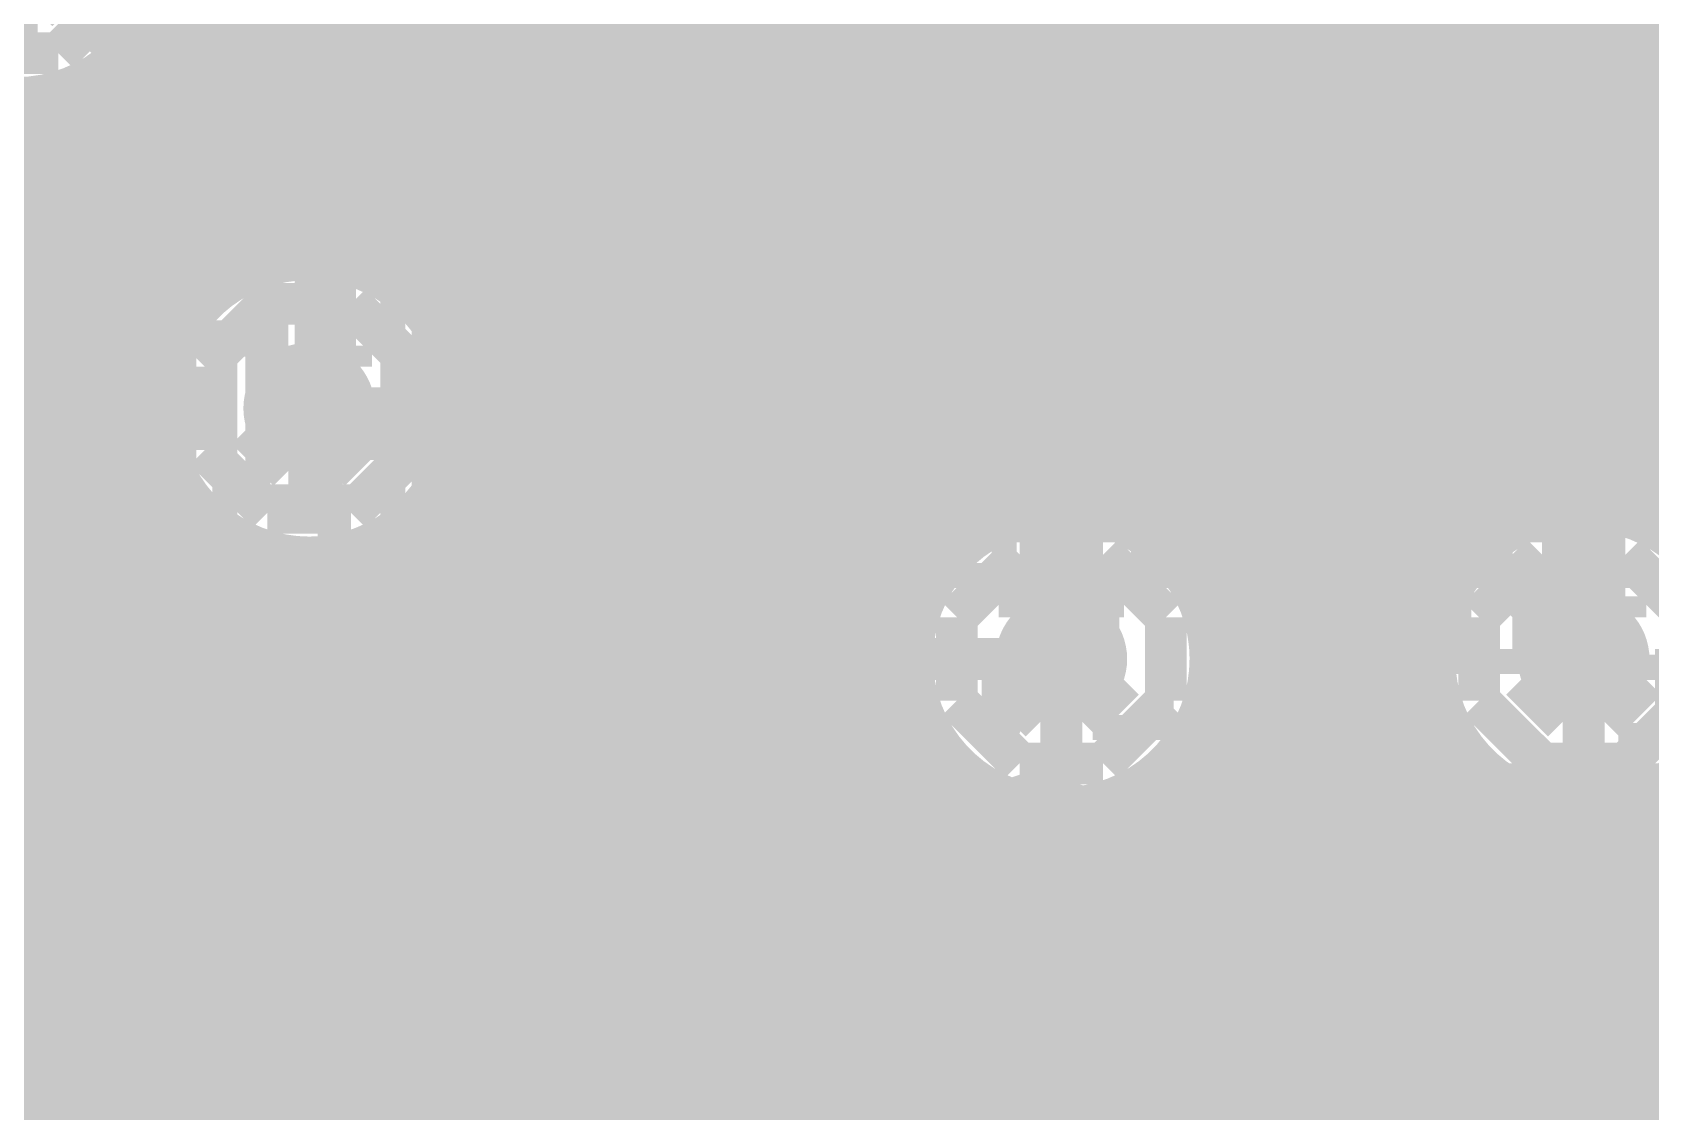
# Model space of a CAD drawing. Extents: x 980 to 1163, y 595 to 881.
# Drawn here: x 1112.37 to 1122.21, y 800.85 to 807.41 of the extents above; entities that cross this region are included whole.
import ezdxf

# ---------------------------------------------------------------- set-up
doc = ezdxf.new("R2010")
doc.units = 0
doc.header["$LTSCALE"] = 10
doc.header["$MEASUREMENT"] = 0
doc.layers.get('0').update_dxf_attribs({"linetype": 'CONTINUOUS'})
for name, color, linetype in [('22-304-2_BOT', 7, 'CONTINUOUS'), ('22-304-2_DRD', 7, 'CONTINUOUS'), ('22-304-2_DRL', 2, 'CONTINUOUS'), ('22-304-2_IN1', 4, 'CONTINUOUS'), ('22-304-2_IN2', 3, 'CONTINUOUS'), ('22-304-2_SMB', 5, 'CONTINUOUS'), ('22-304-2_SMT', 10, 'CONTINUOUS'), ('22-304-2_SPB', 14, 'CONTINUOUS'), ('22-304-2_SPT', 9, 'CONTINUOUS'), ('22-304-2_SSB', 12, 'CONTINUOUS'), ('22-304-2_SST', 11, 'CONTINUOUS'), ('22-304-2_TOP', 13, 'CONTINUOUS'), ('THRUHOLE_TAP', 7, 'CONTINUOUS')]:
    doc.layers.add(name, color=color, linetype=linetype)

# ---------------------------------------------------------------- blocks, each defined once
blk = doc.blocks.new('RECTANGLE_31')
blk.add_solid([(0.9017, 0.508), (0.9017, -0.508), (-0.9017, 0.508), (-0.9017, -0.508)])
blk = doc.blocks.new('ROUND_39')
at = {"const_width": 0.40005}
blk.add_lwpolyline([(-0.200024, 0, 1), (0.200024, 0, 1)], format="xyb", close=True, dxfattribs=at)
blk = doc.blocks.new('ROUND_87')
at = {"const_width": 0.10033}
blk.add_lwpolyline([(-0.050164, 0, 1), (0.050164, 0, 1)], format="xyb", close=True, dxfattribs=at)
blk = doc.blocks.new('ROUND_38')
at = {"const_width": 0.40005}
blk.add_lwpolyline([(-0.200024, 0, 1), (0.200024, 0, 1)], format="xyb", close=True, dxfattribs=at)
blk = doc.blocks.new('RECTANGLE_26')
blk.add_solid([(0.75946, 1.52527), (0.75946, -1.52527), (-0.75946, 1.52527), (-0.75946, -1.52527)])
blk = doc.blocks.new('ROUND_80')
at = {"const_width": 0.10033}
blk.add_lwpolyline([(-0.050164, 0, 1), (0.050164, 0, 1)], format="xyb", close=True, dxfattribs=at)

msp = doc.modelspace()

# ---------------------------------------------------------------- linework, layer by layer
at = {"layer": '22-304-2_BOT', "const_width": 0.254}
for points in [[(1120.2275, 812.6283), (1120.2275, 807.5382)], [(1120.4561, 812.6283), (1120.4561, 807.5382)], [(1125.1043, 808.4526), (1125.1043, 808.3002), (1123.7073, 806.9032), (1063.3823, 806.9032), (1060.3343, 809.9512), (1060.3343, 811.9832)], [(1120.164, 809.4686), (1120.164, 807.5382)], [(1120.5196, 809.4686), (1120.5196, 807.5382)], [(1128.2793, 808.4526), (1128.2793, 808.4272), (1126.2473, 806.3952), (1095.2593, 806.3952), (1094.8783, 806.0142)], [(1118.7543, 808.4526), (1118.7543, 808.0462), (1118.1193, 807.4112), (1112.7853, 807.4112), (1112.2773, 807.9192)], [(1120.5196, 807.5382), (1120.164, 807.5382)], [(1115.5793, 805.0998), (1115.4777, 804.9982), (1114.1823, 804.9982), (1114.0553, 805.1252)], [(1110.4993, 805.0998), (1110.7279, 804.8712), (1110.7279, 804.7696), (1111.8963, 803.6012), (1118.6273, 803.6012)], [(1118.7543, 805.0998), (1118.7543, 804.9982), (1120.9133, 802.8392), (1122.9453, 802.8392), (1123.7073, 803.6012)], [(1121.8023, 803.6012), (1121.8023, 804.9728), (1121.9293, 805.0998)], [(1126.2473, 803.6012), (1124.9773, 802.3312), (1107.9593, 802.3312)], [(1138.8203, 796.8702), (1138.8203, 800.0452), (1136.9153, 801.9502), (1130.8193, 801.9502), (1129.6763, 800.8072), (1103.7683, 800.8072), (1101.2283, 803.3472), (1085.9883, 803.3472)], [(1117.9796, 802.9662), (1111.8963, 802.9662)], [(1117.9796, 802.9662), (1111.8963, 802.9662)], [(1124.9773, 801.6962), (1108.607, 801.6962)], [(1112.4551, 801.6962), (1112.4551, 801.4422)], [(1112.6837, 801.6962), (1112.6837, 801.4422)], [(1112.9123, 801.6962), (1112.9123, 801.4422)], [(1113.1409, 801.6962), (1113.1409, 801.4422)], [(1113.3695, 801.6962), (1113.3695, 801.4422)], [(1113.5981, 801.6962), (1113.5981, 801.4422)], [(1113.8267, 801.6962), (1113.8267, 801.4422)], [(1114.0553, 801.6962), (1114.0553, 801.4422)], [(1114.2839, 801.6962), (1114.2839, 801.4422)], [(1114.5125, 801.6962), (1114.5125, 801.4422)], [(1114.7411, 801.6962), (1114.7411, 801.4422)], [(1114.9697, 801.6962), (1114.9697, 801.4422)], [(1115.1983, 801.6962), (1115.1983, 801.4422)], [(1115.4269, 801.6962), (1115.4269, 801.4422)], [(1115.6555, 801.6962), (1115.6555, 801.4422)], [(1115.8841, 801.6962), (1115.8841, 801.4422)], [(1116.1127, 801.6962), (1116.1127, 801.4422)], [(1116.3413, 801.6962), (1116.3413, 801.4422)], [(1116.5699, 801.6962), (1116.5699, 801.4422)], [(1116.7985, 801.6962), (1116.7985, 801.4422)], [(1117.0271, 801.6962), (1117.0271, 801.4422)], [(1117.2557, 801.6962), (1117.2557, 801.4422)], [(1117.4843, 801.6962), (1117.4843, 801.4422)], [(1117.7129, 801.6962), (1117.7129, 801.4422)], [(1117.9415, 801.6962), (1117.9415, 801.4422)], [(1118.1701, 801.6962), (1118.1701, 801.4422)], [(1118.3987, 801.6962), (1118.3987, 801.4422)], [(1118.6273, 801.6962), (1118.6273, 801.4422)], [(1118.8559, 801.6962), (1118.8559, 801.4422)], [(1119.0845, 801.6962), (1119.0845, 801.4422)], [(1119.3131, 801.6962), (1119.3131, 801.4422)], [(1119.5417, 801.6962), (1119.5417, 801.4422)], [(1119.7703, 801.6962), (1119.7703, 801.4422)], [(1119.9989, 801.6962), (1119.9989, 801.4422)], [(1120.2275, 801.6962), (1120.2275, 801.4422)], [(1120.4561, 801.6962), (1120.4561, 801.4422)], [(1120.6847, 801.6962), (1120.6847, 801.4422)], [(1120.9133, 801.6962), (1120.9133, 801.4422)], [(1121.1419, 801.6962), (1121.1419, 801.4422)], [(1121.3705, 801.6962), (1121.3705, 801.4422)], [(1121.5991, 801.6962), (1121.5991, 801.4422)], [(1121.8277, 801.6962), (1121.8277, 801.4422)], [(1122.0563, 801.6962), (1122.0563, 801.4422)], [(1122.2849, 801.6962), (1122.2849, 801.4422)], [(1129.5899, 801.62), (1108.5231, 801.62)], [(1129.4121, 801.4422), (1108.1421, 801.4422)]]:
    msp.add_lwpolyline(points, dxfattribs=at)
at = {"layer": '22-304-2_DRD', "const_width": 0.254}
for points in [[(1112.6583, 807.7922), (1112.4043, 807.5382)], [(1112.5313, 807.2842), (1112.9123, 807.6652)], [(1112.4043, 807.5382), (1112.1503, 807.5382)], [(1112.0233, 807.2842), (1112.5313, 807.2842)], [(1113.8013, 805.7602), (1113.4203, 805.3792)], [(1114.3093, 805.7602), (1113.8013, 805.7602)], [(1114.6903, 805.3792), (1114.3093, 805.7602)], [(1113.8013, 805.5062), (1113.8013, 805.3792)], [(1113.9283, 805.5062), (1113.8013, 805.5062)], [(1113.9283, 805.3792), (1113.9283, 805.5062)], [(1114.1823, 805.5062), (1114.1823, 805.3792)], [(1114.3093, 805.5062), (1114.1823, 805.5062)], [(1114.3093, 805.3792), (1114.3093, 805.5062)], [(1113.4203, 805.3792), (1113.4203, 804.8712)], [(1113.8013, 805.3792), (1113.9283, 805.3792)], [(1114.1823, 805.3792), (1114.3093, 805.3792)], [(1114.6903, 804.8712), (1114.6903, 805.3792)], [(1113.9283, 804.7442), (1113.6743, 804.9982)], [(1114.4363, 804.9982), (1114.1823, 804.7442)], [(1113.4203, 804.8712), (1113.8013, 804.4902)], [(1114.3093, 804.4902), (1114.6903, 804.8712)], [(1114.1823, 804.7442), (1113.9283, 804.7442)], [(1113.8013, 804.4902), (1114.3093, 804.4902)], [(1118.3733, 804.2362), (1117.9923, 803.8552)], [(1118.8813, 804.2362), (1118.3733, 804.2362)], [(1119.2623, 803.8552), (1118.8813, 804.2362)], [(1121.5483, 804.2362), (1121.1673, 803.8552)], [(1122.0563, 804.2362), (1121.5483, 804.2362)], [(1122.4373, 803.8552), (1122.0563, 804.2362)], [(1118.3733, 803.9822), (1118.3733, 803.8552)], [(1118.5003, 803.9822), (1118.3733, 803.9822)], [(1118.5003, 803.8552), (1118.5003, 803.9822)], [(1118.7543, 803.9822), (1118.7543, 803.8552)], [(1118.8813, 803.9822), (1118.7543, 803.9822)], [(1118.8813, 803.8552), (1118.8813, 803.9822)], [(1121.5483, 803.9822), (1121.5483, 803.8552)], [(1121.6753, 803.9822), (1121.5483, 803.9822)], [(1121.6753, 803.8552), (1121.6753, 803.9822)], [(1121.9293, 803.9822), (1121.9293, 803.8552)], [(1122.0563, 803.9822), (1121.9293, 803.9822)], [(1122.0563, 803.8552), (1122.0563, 803.9822)], [(1117.9923, 803.8552), (1117.9923, 803.3472)], [(1118.3733, 803.8552), (1118.5003, 803.8552)], [(1118.7543, 803.8552), (1118.8813, 803.8552)], [(1119.2623, 803.3472), (1119.2623, 803.8552)], [(1121.1673, 803.8552), (1121.1673, 803.3472)], [(1121.5483, 803.8552), (1121.6753, 803.8552)], [(1121.9293, 803.8552), (1122.0563, 803.8552)], [(1118.5003, 803.2202), (1118.2463, 803.4742)], [(1119.0083, 803.4742), (1118.7543, 803.2202)], [(1121.6753, 803.2202), (1121.4213, 803.4742)], [(1122.1833, 803.4742), (1121.9293, 803.2202)], [(1117.9923, 803.3472), (1118.3733, 802.9662)], [(1118.8813, 802.9662), (1119.2623, 803.3472)], [(1121.1673, 803.3472), (1121.5483, 802.9662)], [(1122.0563, 802.9662), (1122.4373, 803.3472)], [(1118.7543, 803.2202), (1118.5003, 803.2202)], [(1121.9293, 803.2202), (1121.6753, 803.2202)], [(1118.3733, 802.9662), (1118.8813, 802.9662)], [(1121.5483, 802.9662), (1122.0563, 802.9662)]]:
    msp.add_lwpolyline(points, dxfattribs=at)
at = {"layer": '22-304-2_IN1', "const_width": 0.254}
for points in [[(1113.2679, 826.3342), (1113.2679, 805.5773)], [(1113.4965, 826.3342), (1113.4965, 805.8389)], [(1113.7251, 826.3342), (1113.7251, 805.971)], [(1118.5257, 824.2768), (1118.5257, 804.5029)], [(1118.7543, 824.0482), (1118.7543, 804.5003)], [(1116.4683, 823.8043), (1116.4683, 795.4732)], [(1118.9829, 823.8196), (1118.9829, 804.4368)], [(1115.7825, 823.6646), (1115.7825, 795.4732)], [(1116.0111, 823.6494), (1116.0111, 795.4732)], [(1116.2397, 823.6926), (1116.2397, 795.4732)], [(1119.2115, 823.591), (1119.2115, 804.2946)], [(1119.4401, 823.3624), (1119.4401, 804.005)], [(1119.6687, 823.1338), (1119.6687, 798.892)], [(1119.8973, 822.9052), (1119.8973, 798.9199)], [(1120.1259, 822.6766), (1120.1259, 798.892)], [(1120.3545, 822.448), (1120.3545, 798.798)], [(1120.5831, 822.2194), (1120.5831, 798.6075)], [(1120.8117, 821.9908), (1120.8117, 795.4732)], [(1121.0403, 821.7622), (1121.0403, 804.0939)], [(1118.2971, 821.3583), (1118.2971, 804.447)], [(1116.6969, 821.31), (1116.6969, 798.544)], [(1118.0685, 821.0662), (1118.0685, 804.3149)], [(1116.9255, 821.0459), (1116.9255, 798.765)], [(1117.1541, 820.9163), (1117.1541, 798.8768)], [(1117.3827, 820.8605), (1117.3827, 798.9199)], [(1117.6113, 820.863), (1117.6113, 798.9022)], [(1117.8399, 820.9265), (1117.8399, 804.0533)], [(1121.2689, 816.611), (1121.2689, 804.3352)], [(1121.4975, 816.3469), (1121.4975, 804.4546)], [(1121.7261, 816.2173), (1121.7261, 804.5054)], [(1121.9547, 816.1615), (1121.9547, 804.4952)], [(1122.1833, 816.164), (1122.1833, 804.4241)], [(1113.9537, 811.653), (1113.9537, 806.0269)], [(1115.5539, 811.4015), (1115.5539, 795.4732)], [(1114.1823, 811.2847), (1114.1823, 806.0243)], [(1114.4109, 811.1196), (1114.4109, 805.9608)], [(1115.3253, 811.1805), (1115.3253, 795.4732)], [(1114.6395, 811.0408), (1114.6395, 805.8186)], [(1114.8681, 811.0256), (1114.8681, 805.529)], [(1115.0967, 811.0688), (1115.0967, 795.4732)], [(1113.0393, 807.4264), (1113.0393, 795.4732)], [(1138.5104, 807.462), (1113.0621, 807.462)], [(1112.8107, 807.1851), (1112.8107, 795.4732)], [(1145.0433, 807.2334), (1112.8716, 807.2334)], [(1145.0433, 807.0048), (1028.8865, 807.0048)], [(1112.3535, 807.0149), (1112.3535, 798.036)], [(1112.5821, 807.0632), (1112.5821, 797.8455)], [(1145.0433, 806.7762), (1095.371, 806.7762)], [(1145.0433, 806.5476), (1095.6123, 806.5476)], [(1145.0433, 806.319), (1095.7317, 806.319)], [(1145.0433, 806.0904), (1095.7825, 806.0904)], [(1113.5244, 805.8618), (1095.7723, 805.8618)], [(1139.9404, 805.8618), (1114.5861, 805.8618)], [(1113.3034, 805.6332), (1095.7012, 805.6332)], [(1139.7194, 805.6332), (1114.8071, 805.6332)], [(1113.1917, 805.4046), (1095.5514, 805.4046)], [(1139.6077, 805.4046), (1114.9189, 805.4046)], [(1113.1485, 805.176), (1095.2262, 805.176)], [(1139.5645, 805.176), (1114.962, 805.176)], [(1113.1637, 804.9474), (1077.7358, 804.9474)], [(1139.5797, 804.9474), (1114.9443, 804.9474)], [(1113.2425, 804.7188), (1077.6571, 804.7188)], [(1139.6585, 804.7188), (1114.8655, 804.7188)], [(1114.8681, 804.7213), (1114.8681, 795.4732)], [(1113.2679, 804.673), (1113.2679, 795.4732)], [(1113.4076, 804.4902), (1077.4945, 804.4902)], [(1114.6395, 804.4292), (1114.6395, 795.4732)], [(1118.4444, 804.4902), (1114.703, 804.4902)], [(1121.6194, 804.4902), (1118.8101, 804.4902)], [(1123.5244, 804.4902), (1121.9851, 804.4902)], [(1113.4965, 804.4089), (1113.4965, 795.4732)], [(1113.7759, 804.2616), (1082.8412, 804.2616)], [(1113.7251, 804.2793), (1113.7251, 795.4732)], [(1118.005, 804.2616), (1114.3347, 804.2616)], [(1114.4109, 804.2895), (1114.4109, 795.4732)], [(1121.18, 804.2616), (1119.2496, 804.2616)], [(1113.9537, 804.2235), (1113.9537, 795.4732)], [(1114.1823, 804.226), (1114.1823, 795.4732)], [(1117.8297, 804.033), (1086.5826, 804.033)], [(1121.0047, 804.033), (1119.4248, 804.033)], [(1117.7433, 803.8044), (1086.7731, 803.8044)], [(1120.9183, 803.8044), (1119.5112, 803.8044)], [(1117.7205, 803.5758), (1086.8671, 803.5758)], [(1120.8955, 803.5758), (1119.534, 803.5758)], [(1117.756, 803.3472), (1086.895, 803.3472)], [(1120.931, 803.3472), (1119.4985, 803.3472)], [(1117.8399, 803.149), (1117.8399, 798.8234)], [(1119.4401, 803.1973), (1119.4401, 798.798)], [(1117.8576, 803.1186), (1108.4114, 803.1186)], [(1121.0326, 803.1186), (1119.3943, 803.1186)], [(1121.0403, 803.1084), (1121.0403, 795.4732)], [(1118.0634, 802.89), (1108.673, 802.89)], [(1118.0685, 802.8849), (1118.0685, 798.6609)], [(1121.2384, 802.89), (1119.1911, 802.89)], [(1119.2115, 802.9052), (1119.2115, 798.6075)], [(1121.2689, 802.8671), (1121.2689, 795.4732)], [(1118.2971, 802.7553), (1118.2971, 798.2926)], [(1118.9829, 802.7655), (1118.9829, 795.4732)], [(1122.1833, 802.7782), (1122.1833, 799.6718)], [(1145.0433, 802.6614), (1108.8051, 802.6614)], [(1118.5257, 802.6995), (1118.5257, 795.4732)], [(1118.7543, 802.702), (1118.7543, 795.4732)], [(1121.4975, 802.7452), (1121.4975, 795.4732)], [(1121.7261, 802.6969), (1121.7261, 799.2781)], [(1121.9547, 802.7071), (1121.9547, 799.5397)], [(1145.0433, 802.4328), (1108.861, 802.4328)], [(1145.0433, 802.2042), (1108.8584, 802.2042)], [(1145.0433, 801.9756), (1108.7949, 801.9756)], [(1145.0433, 801.747), (1108.6527, 801.747)], [(1145.0433, 801.5184), (1108.3631, 801.5184)], [(1145.0433, 801.2898), (1107.243, 801.2898)], [(1145.0433, 801.0612), (1107.1007, 801.0612)], [(1145.0433, 800.8326), (1106.8442, 800.8326)]]:
    msp.add_lwpolyline(points, dxfattribs=at)
for points in [[(1111.3705, 807.9192, 0.414214), (1112.2773, 807.0124)], [(1112.2773, 807.0124, 0.414214), (1113.184, 807.9192)], [(1114.0553, 806.0319, 0.414214), (1113.1485, 805.1252)], [(1114.962, 805.1252, 0.414214), (1114.0553, 806.0319)], [(1113.1485, 805.1252, 0.414214), (1114.0553, 804.2184)], [(1114.0553, 804.2184, 0.414214), (1114.962, 805.1252)], [(1118.6273, 804.5079, 0.414214), (1117.7205, 803.6012)], [(1119.534, 803.6012, 0.414214), (1118.6273, 804.5079)], [(1121.8023, 804.5079, 0.414214), (1120.8955, 803.6012)], [(1122.709, 803.6012, 0.414214), (1121.8023, 804.5079)], [(1117.7205, 803.6012, 0.414214), (1118.6273, 802.6944)], [(1118.6273, 802.6944, 0.414214), (1119.534, 803.6012)], [(1120.8955, 803.6012, 0.414214), (1121.8023, 802.6944)], [(1121.8023, 802.6944, 0.414214), (1122.709, 803.6012)]]:
    msp.add_lwpolyline(points, format="xyb", dxfattribs=at)
at = {"layer": '22-304-2_IN2', "const_width": 0.254}
for points in [[(1114.2839, 813.9059), (1114.2839, 806.1259)], [(1114.5125, 813.6773), (1114.5125, 806.0446)], [(1114.7411, 813.4487), (1114.7411, 805.8872)], [(1114.0553, 813.2735), (1114.0553, 806.1513)], [(1114.9697, 813.2201), (1114.9697, 805.59)], [(1113.8267, 813.0017), (1113.8267, 806.1259)], [(1115.1983, 812.9915), (1115.1983, 763.967)], [(1113.5981, 812.8544), (1113.5981, 806.0446)], [(1113.3695, 812.7807), (1113.3695, 805.8872)], [(1115.4269, 812.7629), (1115.4269, 763.7663)], [(1115.6555, 812.5343), (1115.6555, 763.8705)], [(1115.8841, 812.3057), (1115.8841, 763.934)], [(1116.1127, 812.0771), (1116.1127, 763.9645)], [(1116.3413, 811.8485), (1116.3413, 763.9645)], [(1116.5699, 811.6199), (1116.5699, 763.9289)], [(1116.7985, 811.3913), (1116.7985, 763.8603)], [(1117.0271, 811.1627), (1117.0271, 763.7536)], [(1117.2557, 810.9341), (1117.2557, 763.5962)], [(1117.4843, 810.7055), (1117.4843, 763.3676)], [(1117.7129, 810.4769), (1117.7129, 804.066)], [(1117.9415, 810.2483), (1117.9415, 804.3632)], [(1118.1701, 810.0197), (1118.1701, 804.5206)], [(1118.3987, 809.7911), (1118.3987, 804.6019)], [(1118.6273, 809.5803), (1118.6273, 804.6273)], [(1118.8559, 809.4432), (1118.8559, 804.6019)], [(1119.0845, 809.3619), (1119.0845, 804.5206)], [(1119.3131, 809.3263), (1119.3131, 804.3632)], [(1119.5417, 809.3238), (1119.5417, 804.066)], [(1119.7703, 809.3238), (1119.7703, 799.0317)], [(1119.9989, 809.3238), (1119.9989, 799.0342)], [(1120.2275, 809.3238), (1120.2275, 798.9834)], [(1120.4561, 809.3238), (1120.4561, 798.8742)], [(1120.6847, 809.3238), (1120.6847, 798.671)], [(1120.9133, 809.3238), (1120.9133, 804.1142)], [(1121.1419, 809.3238), (1121.1419, 804.386)], [(1121.3705, 809.3238), (1121.3705, 804.5308)], [(1121.5991, 809.3238), (1121.5991, 804.607)], [(1121.8277, 809.3238), (1121.8277, 804.6273)], [(1122.0563, 809.3238), (1122.0563, 804.5943)], [(1122.2849, 809.3238), (1122.2849, 804.5054)], [(1143.5269, 807.335), (1113.1205, 807.335)], [(1113.1409, 807.3654), (1113.1409, 805.59)], [(1143.5269, 807.1064), (1112.9021, 807.1064)], [(1112.9123, 807.1114), (1112.9123, 797.3959)], [(1112.4551, 806.9082), (1112.4551, 798.1122)], [(1112.6837, 806.9768), (1112.6837, 797.909)], [(1143.5269, 806.8778), (1095.432, 806.8778)], [(1143.5269, 806.6492), (1095.6834, 806.6492)], [(1143.5269, 806.4206), (1095.8206, 806.4206)], [(1143.5269, 806.192), (1095.8892, 806.192)], [(1113.4634, 805.9634), (1095.9019, 805.9634)], [(1143.5269, 805.9634), (1114.6471, 805.9634)], [(1113.2298, 805.7348), (1095.8663, 805.7348)], [(1142.9655, 805.7348), (1114.8808, 805.7348)], [(1113.1028, 805.5062), (1095.7698, 805.5062)], [(1142.7115, 805.5062), (1115.0078, 805.5062)], [(1113.0393, 805.2776), (1095.592, 805.2776)], [(1142.5769, 805.2776), (1115.0687, 805.2776)], [(1113.0316, 805.049), (1095.2262, 805.049)], [(1142.5083, 805.049), (1115.0789, 805.049)], [(1113.0748, 804.8204), (1029.2929, 804.8204)], [(1142.4931, 804.8204), (1115.0357, 804.8204)], [(1113.1409, 804.6578), (1113.1409, 763.967)], [(1114.9697, 804.6578), (1114.9697, 763.967)], [(1113.179, 804.5918), (1029.4479, 804.5918)], [(1118.358, 804.5918), (1114.9316, 804.5918)], [(1121.533, 804.5918), (1118.894, 804.5918)], [(1123.438, 804.5918), (1122.069, 804.5918)], [(1113.3669, 804.3632), (1086.133, 804.3632)], [(1113.3695, 804.3606), (1113.3695, 763.967)], [(1117.9389, 804.3632), (1114.7411, 804.3632)], [(1114.7411, 804.3606), (1114.7411, 763.967)], [(1121.1139, 804.3632), (1119.3131, 804.3632)], [(1113.786, 804.1346), (1086.6461, 804.1346)], [(1113.5981, 804.2057), (1113.5981, 763.967)], [(1117.751, 804.1346), (1114.322, 804.1346)], [(1114.5125, 804.2057), (1114.5125, 763.967)], [(1120.926, 804.1346), (1119.5036, 804.1346)], [(1113.8267, 804.1244), (1113.8267, 763.967)], [(1114.0553, 804.099), (1114.0553, 763.967)], [(1114.2839, 804.1244), (1114.2839, 763.967)], [(1117.6468, 803.906), (1086.8493, 803.906)], [(1120.8218, 803.906), (1119.6077, 803.906)], [(1117.6036, 803.6774), (1086.9585, 803.6774)], [(1120.7786, 803.6774), (1119.6509, 803.6774)], [(1117.6113, 803.4488), (1087.0093, 803.4488)], [(1120.7863, 803.4488), (1119.6407, 803.4488)], [(1117.6748, 803.2202), (1108.4723, 803.2202)], [(1120.8498, 803.2202), (1119.5798, 803.2202)], [(1117.7129, 803.1338), (1117.7129, 763.5962)], [(1119.5417, 803.1338), (1119.5417, 798.9758)], [(1120.9133, 803.0881), (1120.9133, 798.1579)], [(1117.8018, 802.9916), (1108.7441, 802.9916)], [(1120.9768, 802.9916), (1119.4528, 802.9916)], [(1118.0354, 802.763), (1108.8889, 802.763)], [(1117.9415, 802.8366), (1117.9415, 763.7536)], [(1121.2104, 802.763), (1119.2191, 802.763)], [(1119.3131, 802.8366), (1119.3131, 798.8564)], [(1121.1419, 802.8163), (1121.1419, 765.5113)], [(1118.1701, 802.6817), (1118.1701, 763.8603)], [(1119.0845, 802.6817), (1119.0845, 798.638)], [(1121.3705, 802.669), (1121.3705, 765.491)], [(1122.2849, 802.6944), (1122.2849, 799.8267)], [(1118.3987, 802.6004), (1118.3987, 763.9289)], [(1118.6273, 802.575), (1118.6273, 763.9645)], [(1118.8559, 802.6004), (1118.8559, 763.9645)], [(1121.5991, 802.5953), (1121.5991, 799.2908)], [(1121.8277, 802.575), (1121.8277, 799.588)], [(1122.0563, 802.6055), (1122.0563, 799.7454)], [(1143.5269, 802.5344), (1108.9651, 802.5344)], [(1143.5269, 802.3058), (1108.9854, 802.3058)], [(1143.5269, 802.0772), (1108.9524, 802.0772)], [(1143.5269, 801.8486), (1108.8635, 801.8486)], [(1143.5269, 801.62), (1108.6984, 801.62)], [(1143.5269, 801.3914), (1108.3707, 801.3914)], [(1143.5269, 801.1628), (1107.3116, 801.1628)], [(1143.5269, 800.9342), (1107.149, 800.9342)]]:
    msp.add_lwpolyline(points, dxfattribs=at)
for points in [[(1111.2511, 807.9192, 0.414214), (1112.2773, 806.893)], [(1112.2773, 806.893, 0.414214), (1113.3034, 807.9192)], [(1114.0553, 806.1513, 0.414214), (1113.0291, 805.1252)], [(1115.0814, 805.1252, 0.414214), (1114.0553, 806.1513)], [(1113.0291, 805.1252, 0.414214), (1114.0553, 804.099)], [(1114.0553, 804.099, 0.414214), (1115.0814, 805.1252)], [(1118.6273, 804.6273, 0.414214), (1117.6011, 803.6012)], [(1119.6534, 803.6012, 0.414214), (1118.6273, 804.6273)], [(1121.8023, 804.6273, 0.414214), (1120.7761, 803.6012)], [(1122.7548, 803.9822, 0.306679), (1121.8023, 804.6273)], [(1117.6011, 803.6012, 0.414214), (1118.6273, 802.575)], [(1118.6273, 802.575, 0.414214), (1119.6534, 803.6012)], [(1120.7761, 803.6012, 0.414214), (1121.8023, 802.575)], [(1121.8023, 802.575, 0.306679), (1122.7548, 803.2202)]]:
    msp.add_lwpolyline(points, format="xyb", dxfattribs=at)
at = {"layer": '22-304-2_SSB', "const_width": 0.1524}
for points in [[(1114.1823, 804.1092), (1116.9763, 804.1092), (1116.9763, 809.4432), (1114.1823, 809.4432), (1114.1823, 804.1092)], [(1117.3573, 804.1092), (1120.1513, 804.1092), (1120.1513, 809.4432), (1117.3573, 809.4432), (1117.3573, 804.1092)], [(1120.5323, 804.1092), (1123.3263, 804.1092), (1123.3263, 809.4432), (1120.5323, 809.4432), (1120.5323, 804.1092)], [(1114.7893, 803.431), (1115.8053, 803.7866), (1115.8053, 803.3116)], [(1118.386, 803.1846), (1118.2183, 803.2456), (1118.2183, 803.6012), (1118.386, 803.6596), (1118.7263, 803.6596), (1118.894, 803.5402), (1118.894, 803.1846), (1119.2343, 803.1846), (1119.2343, 803.6596)], [(1121.5203, 803.6672), (1121.5203, 803.431)], [(1121.5203, 803.5504), (1122.5363, 803.5504), (1122.3661, 803.431)], [(1115.2973, 802.5344), (1115.2973, 802.89), (1115.1271, 802.9484), (1114.957, 802.9484), (1114.7893, 802.89), (1114.7893, 802.5344), (1114.957, 802.4734), (1115.1271, 802.4734), (1115.8053, 802.7122)], [(1121.5203, 802.5928), (1122.5363, 802.9484), (1122.5363, 802.4734)], [(1118.7263, 802.4074), (1118.7263, 802.763), (1118.5561, 802.8214), (1118.386, 802.8214), (1118.2183, 802.763), (1118.2183, 802.4074), (1118.386, 802.3464), (1118.5561, 802.3464), (1119.2343, 802.5852)], [(1115.2973, 801.9324), (1114.7893, 802.1102)], [(1115.2973, 801.6352), (1115.2973, 801.9908), (1115.465, 802.1102), (1115.6351, 802.1102), (1115.8053, 801.9908), (1115.8053, 801.6352), (1114.7893, 801.6352)], [(1122.0283, 801.9324), (1121.5203, 802.1102)], [(1122.0283, 801.6352), (1122.0283, 801.9908), (1122.196, 802.1102), (1122.3661, 802.1102), (1122.5363, 801.9908), (1122.5363, 801.6352), (1121.5203, 801.6352)], [(1118.7263, 801.8054), (1118.2183, 801.9832)], [(1118.7263, 801.5082), (1118.7263, 801.8638), (1118.894, 801.9832), (1119.0641, 801.9832), (1119.2343, 801.8638), (1119.2343, 801.5082), (1118.2183, 801.5082)]]:
    msp.add_lwpolyline(points, dxfattribs=at)
at = {"layer": '22-304-2_SST'}
for points, const_width in [([(1114.6598, 806.4917), (1114.6598, 807.7617), (1114.449, 807.5509)], 0.254), ([(1116.2879, 806.4434), (1116.2879, 806.9082), (1116.2879, 807.0505), (1116.039, 807.0505), (1116.039, 806.9082), (1116.039, 806.4434), (1116.039, 806.3012), (1116.2879, 806.3012), (1116.2879, 806.4434), (1116.039, 806.4434), (1116.039, 806.3012), (1116.039, 806.0853)], 0.1524), ([(1118.579, 806.9082), (1118.579, 806.4434), (1118.579, 806.3012), (1118.8279, 806.3012), (1118.8279, 806.4434), (1118.8279, 806.9082), (1118.8279, 807.0505), (1118.579, 807.0505), (1118.579, 806.9082), (1118.8279, 806.9082)], 0.1524), ([(1121.119, 806.9082), (1121.119, 806.4434), (1121.119, 806.3012), (1121.3679, 806.3012), (1121.3679, 806.4434), (1121.3679, 806.9082), (1121.3679, 807.0505), (1121.119, 807.0505), (1121.119, 806.9082), (1121.3679, 806.9082)], 0.1524), ([(1116.039, 806.9082), (1116.2879, 806.9082)], 0.1524), ([(1114.8731, 806.4917), (1114.449, 806.4917)], 0.254), ([(1118.579, 806.0853), (1118.579, 806.3012), (1118.579, 806.4434), (1118.8279, 806.4434), (1118.8279, 806.3012), (1118.8279, 806.0853)], 0.1524), ([(1121.119, 806.0853), (1121.119, 806.3012), (1121.119, 806.4434), (1121.3679, 806.4434), (1121.3679, 806.3012), (1121.3679, 806.0853)], 0.1524), ([(1116.2879, 806.3012), (1116.2879, 806.0853)], 0.1524), ([(1117.309, 806.0853), (1117.309, 806.2453), (1117.5579, 806.2453), (1117.5579, 806.0853)], 0.1524), ([(1119.849, 806.0853), (1119.849, 806.2453), (1120.0979, 806.2453), (1120.0979, 806.0853)], 0.1524), ([(1113.2933, 805.5849), (1113.7428, 805.5849), (1113.7428, 806.0853), (1113.2933, 806.0853), (1113.2933, 805.5849), (1113.2933, 805.5112), (1113.2933, 801.6606), (1113.2933, 801.5869), (1113.2933, 801.0866), (1113.7428, 801.0866), (1114.0426, 801.0866), (1114.2635, 801.0866), (1114.5633, 801.0866), (1116.6334, 801.0866), (1118.2336, 801.0866), (1119.1734, 801.0866), (1119.1734, 801.5869), (1118.2336, 801.5869), (1118.2336, 801.0866)], 0.1524), ([(1113.7428, 804.8864), (1114.0426, 804.8864), (1114.0426, 806.0853), (1114.2635, 806.0853)], 0.1524), ([(1114.0426, 806.0853), (1113.7428, 806.0853)], 0.1524), ([(1114.5633, 804.8864), (1114.2635, 804.8864), (1114.2635, 806.0853), (1114.5633, 806.0853), (1114.5633, 801.0866)], 0.1524), ([(1114.5633, 806.0853), (1115.3634, 806.0853)], 0.1524), ([(1141.1926, 805.5112), (1115.2643, 805.5112), (1115.2643, 805.5849), (1115.3634, 805.5849), (1115.3634, 806.0853), (1116.9636, 806.0853), (1116.9636, 805.5849), (1117.9034, 805.5849), (1117.9034, 806.0853), (1119.5036, 806.0853), (1120.4434, 806.0853), (1122.0436, 806.0853), (1122.9834, 806.0853)], 0.1524), ([(1116.9636, 806.0853), (1117.9034, 806.0853)], 0.1524), ([(1119.5036, 806.0853), (1119.5036, 805.5849), (1120.4434, 805.5849), (1120.4434, 806.0853)], 0.1524), ([(1122.0436, 806.0853), (1122.0436, 805.5849), (1122.9834, 805.5849), (1122.9834, 806.0853)], 0.1524), ([(1116.9636, 805.8618), (1115.3634, 805.8618)], 0.1524), ([(1119.5036, 805.8618), (1117.9034, 805.8618)], 0.1524), ([(1122.0436, 805.8618), (1120.4434, 805.8618)], 0.1524), ([(1113.7428, 805.5849), (1113.7428, 805.5189)], 0.1524), ([(1115.3634, 805.6128), (1116.9636, 805.6128)], 0.1524), ([(1117.9034, 805.6128), (1119.5036, 805.6128)], 0.1524), ([(1120.4434, 805.6128), (1122.0436, 805.6128)], 0.1524), ([(1113.5422, 801.6606), (1113.5422, 805.5112), (1113.7428, 805.5189), (1113.7428, 804.5867), (1114.2331, 804.5867), (1114.2331, 804.0863), (1113.7428, 804.0863), (1113.7428, 803.0855), (1114.2331, 803.0855), (1114.2331, 802.5852), (1113.7428, 802.5852), (1113.7428, 801.653), (1113.5422, 801.6606), (1113.2933, 801.6606)], 0.1524), ([(1113.5422, 805.5112), (1113.2933, 805.5112)], 0.1524), ([(1115.2643, 801.6606), (1115.2643, 805.5112)], 0.1524), ([(1115.9628, 804.6349), (1115.7393, 804.6349), (1115.7393, 804.0355), (1115.9628, 804.0355), (1115.9628, 803.5859), (1116.3641, 803.5859), (1116.3641, 804.0355), (1116.5876, 804.0355), (1116.5876, 804.6349), (1116.3641, 804.6349), (1116.3641, 805.0871), (1115.9628, 805.0871), (1115.9628, 804.6349)], 0.1524), ([(1118.5028, 804.6349), (1118.2793, 804.6349), (1118.2793, 804.0355), (1118.5028, 804.0355), (1118.5028, 803.5859), (1118.9041, 803.5859), (1118.9041, 804.0355), (1119.1276, 804.0355), (1119.1276, 804.6349), (1118.9041, 804.6349), (1118.9041, 805.0871), (1118.5028, 805.0871), (1118.5028, 804.6349)], 0.1524), ([(1121.0428, 804.6349), (1120.8193, 804.6349), (1120.8193, 804.0355), (1121.0428, 804.0355), (1121.0428, 803.5859), (1121.4441, 803.5859), (1121.4441, 804.0355), (1121.6676, 804.0355), (1121.6676, 804.6349), (1121.4441, 804.6349), (1121.4441, 805.0871), (1121.0428, 805.0871), (1121.0428, 804.6349)], 0.1524), ([(1114.2635, 804.8864), (1114.0426, 804.8864)], 0.1524), ([(1117.8576, 802.5369), (1117.8576, 803.1363), (1117.6341, 803.1363), (1117.6341, 803.5859), (1117.2328, 803.5859), (1117.2328, 803.1363), (1117.0093, 803.1363), (1117.0093, 802.5369), (1117.2328, 802.5369), (1117.2328, 802.0873), (1117.6341, 802.0873), (1117.6341, 802.5369), (1117.8576, 802.5369)], 0.1524), ([(1120.3976, 802.5369), (1120.3976, 803.1363), (1120.1741, 803.1363), (1120.1741, 803.5859), (1119.7728, 803.5859), (1119.7728, 803.1363), (1119.5493, 803.1363), (1119.5493, 802.5369), (1119.7728, 802.5369), (1119.7728, 802.0873), (1120.1741, 802.0873), (1120.1741, 802.5369), (1120.3976, 802.5369)], 0.1524), ([(1122.9376, 802.5369), (1122.9376, 803.1363), (1122.7141, 803.1363), (1122.7141, 803.5859), (1122.3128, 803.5859), (1122.3128, 803.1363), (1122.0893, 803.1363), (1122.0893, 802.5369), (1122.3128, 802.5369), (1122.3128, 802.0873), (1122.7141, 802.0873), (1122.7141, 802.5369), (1122.9376, 802.5369)], 0.1524), ([(1114.0426, 802.2854), (1113.7428, 802.2854)], 0.1524), ([(1114.0426, 801.0866), (1114.0426, 802.2854), (1114.2635, 802.2854)], 0.1524), ([(1114.5633, 802.2854), (1114.2635, 802.2854), (1114.2635, 801.0866)], 0.1524), ([(1113.7428, 801.653), (1113.7428, 801.5869)], 0.1524), ([(1141.1926, 801.6606), (1115.2643, 801.6606), (1115.2643, 801.5869), (1116.6334, 801.5869), (1116.6334, 801.0866)], 0.1524), ([(1113.2933, 801.5869), (1113.7428, 801.5869), (1113.7428, 801.0866)], 0.1524), ([(1118.2336, 801.559), (1116.6334, 801.559)], 0.1524), ([(1120.7736, 801.559), (1119.1734, 801.559)], 0.1524), ([(1121.7134, 801.0866), (1121.7134, 801.5869), (1120.7736, 801.5869), (1120.7736, 801.0866), (1121.7134, 801.0866), (1123.3136, 801.0866)], 0.1524), ([(1123.3136, 801.559), (1121.7134, 801.559)], 0.1524), ([(1118.2336, 801.3101), (1116.6334, 801.3101)], 0.1524), ([(1120.7736, 801.3101), (1119.1734, 801.3101)], 0.1524), ([(1123.3136, 801.3101), (1121.7134, 801.3101)], 0.1524), ([(1116.039, 801.0866), (1116.039, 800.9316), (1116.2879, 800.9316), (1116.2879, 801.0866)], 0.1524), ([(1117.309, 800.7665), (1117.309, 800.9088), (1117.309, 801.0866), (1117.309, 800.9088), (1117.5579, 800.9088), (1117.5579, 800.7665), (1117.309, 800.7665), (1117.309, 800.289), (1117.5579, 800.289), (1117.5579, 800.1468), (1117.5579, 800.1315), (1117.309, 800.1315), (1117.309, 800.1468), (1117.5579, 800.1468)], 0.1524), ([(1118.579, 801.0866), (1118.579, 800.9316), (1118.8279, 800.9316), (1118.8279, 801.0866)], 0.1524), ([(1119.1734, 801.0866), (1120.7736, 801.0866)], 0.1524), ([(1119.849, 800.7665), (1119.849, 800.9088), (1119.849, 801.0866), (1119.849, 800.9088), (1120.0979, 800.9088), (1120.0979, 800.7665), (1119.849, 800.7665), (1119.849, 800.289), (1120.0979, 800.289), (1120.0979, 800.1468), (1120.0979, 800.1315), (1119.849, 800.1315), (1119.849, 800.1468), (1120.0979, 800.1468)], 0.1524), ([(1121.119, 801.0866), (1121.119, 800.9316), (1121.3679, 800.9316), (1121.3679, 801.0866)], 0.1524)]:
    msp.add_lwpolyline(points, dxfattribs=dict(at, const_width=const_width))
at = {"layer": '22-304-2_TOP'}
for points, const_width in [([(1111.8963, 797.2512), (1111.8963, 805.8872), (1117.4843, 811.4752), (1117.4843, 821.7622)], 0.254), ([(1117.9338, 811.0256), (1112.5313, 805.623)], 0.254), ([(1114.896, 807.8684), (1114.896, 805.7602)], 0.254), ([(1117.4309, 807.8684), (1117.4309, 803.8044)], 0.254), ([(1119.9709, 807.8684), (1117.436, 807.8684), (1117.436, 803.8044)], 0.254), ([(1119.9709, 807.8684), (1119.9709, 803.8044)], 0.254), ([(1122.5109, 807.8684), (1119.976, 807.8684), (1119.976, 803.8044)], 0.254), ([(1114.7411, 807.8328), (1114.7411, 805.7602)], 0.254), ([(1114.5125, 807.6042), (1114.5125, 805.91)], 0.254), ([(1114.2839, 807.3756), (1114.2839, 806.004)], 0.254), ([(1114.896, 807.335), (1114.2407, 807.335)], 0.254), ([(1114.896, 807.1064), (1114.0121, 807.1064)], 0.254), ([(1114.0553, 807.147), (1114.0553, 806.0319)], 0.254), ([(1113.8267, 806.9184), (1113.8267, 806.004)], 0.254), ([(1114.896, 806.8778), (1113.7835, 806.8778)], 0.254), ([(1113.5981, 806.6898), (1113.5981, 805.91)], 0.254), ([(1114.896, 806.6492), (1113.5549, 806.6492)], 0.254), ([(1114.896, 806.4206), (1113.3263, 806.4206)], 0.254), ([(1113.3695, 806.4612), (1113.3695, 805.7195)], 0.254), ([(1113.1409, 806.2326), (1113.1409, 792.9967)], 0.254), ([(1114.896, 806.192), (1113.0977, 806.192)], 0.254), ([(1112.9123, 806.004), (1112.9123, 792.9967)], 0.254), ([(1113.7073, 805.9634), (1112.8691, 805.9634)], 0.254), ([(1114.896, 805.9634), (1114.4032, 805.9634)], 0.254), ([(1114.0553, 805.1252), (1115.3253, 805.1252), (1116.0365, 805.8364), (1116.1635, 805.8364)], 0.254), ([(1118.6273, 803.6012), (1118.7035, 803.6774), (1118.7035, 805.8364)], 0.254), ([(1121.2435, 805.8364), (1121.2435, 804.16), (1121.8023, 803.6012)], 0.254), ([(1113.3822, 805.7348), (1112.6405, 805.7348)], 0.254), ([(1112.6837, 805.7754), (1112.6837, 797.7033)], 0.254), ([(1114.896, 805.7602), (1114.703, 805.7602)], 0.254), ([(1112.5313, 805.623), (1112.5313, 797.8989)], 0.254), ([(1113.2323, 805.5062), (1112.5313, 805.5062)], 0.254), ([(1113.1612, 805.2776), (1112.5313, 805.2776)], 0.254), ([(1113.151, 805.049), (1112.5313, 805.049)], 0.254), ([(1113.1993, 804.8204), (1112.5313, 804.8204)], 0.254), ([(1113.3212, 804.5918), (1112.5313, 804.5918)], 0.254), ([(1113.3695, 804.5308), (1113.3695, 792.9967)], 0.254), ([(1114.896, 804.4902), (1114.703, 804.4902)], 0.254), ([(1114.7411, 804.4902), (1114.7411, 792.9967)], 0.254), ([(1114.896, 804.4902), (1114.896, 803.8044)], 0.254), ([(1113.5625, 804.3632), (1112.5313, 804.3632)], 0.254), ([(1113.5981, 804.3403), (1113.5981, 792.9967)], 0.254), ([(1114.5125, 804.3403), (1114.5125, 792.9967)], 0.254), ([(1114.896, 804.3632), (1114.548, 804.3632)], 0.254), ([(1113.8267, 804.2463), (1113.8267, 792.9967)], 0.254), ([(1114.2839, 804.2463), (1114.2839, 792.9967)], 0.254), ([(1114.896, 804.1346), (1112.5313, 804.1346)], 0.254), ([(1114.0553, 804.2184), (1114.0553, 792.9967)], 0.254), ([(1114.896, 803.906), (1112.5313, 803.906)], 0.254), ([(1117.4309, 803.8044), (1114.896, 803.8044)], 0.254), ([(1114.9697, 803.8044), (1114.9697, 792.9967)], 0.254), ([(1115.1983, 803.8044), (1115.1983, 792.9967)], 0.254), ([(1115.4269, 803.8044), (1115.4269, 792.9967)], 0.254), ([(1115.6555, 803.8044), (1115.6555, 792.9967)], 0.254), ([(1115.8841, 803.8044), (1115.8841, 792.9967)], 0.254), ([(1116.1127, 803.8044), (1116.1127, 792.9967)], 0.254), ([(1116.3413, 803.8044), (1116.3413, 803.37)], 0.254), ([(1116.5699, 803.8044), (1116.5699, 803.37)], 0.254), ([(1116.7985, 803.8044), (1116.7985, 803.37)], 0.254), ([(1117.0271, 803.8044), (1117.0271, 803.37)], 0.254), ([(1117.2557, 803.8044), (1117.2557, 803.37)], 0.254), ([(1117.7408, 803.8044), (1117.436, 803.8044)], 0.254), ([(1117.4843, 803.8044), (1117.4843, 803.37)], 0.254), ([(1117.7129, 803.8044), (1117.7129, 803.37)], 0.254), ([(1119.9709, 803.8044), (1119.5112, 803.8044)], 0.254), ([(1119.5417, 803.8044), (1119.5417, 803.37)], 0.254), ([(1119.7703, 803.8044), (1119.7703, 803.37)], 0.254), ([(1120.7177, 803.8044), (1119.976, 803.8044)], 0.254), ([(1119.9989, 803.8044), (1119.9989, 803.37)], 0.254), ([(1120.2275, 803.8044), (1120.2275, 803.37)], 0.254), ([(1120.4561, 803.8044), (1120.4561, 803.37)], 0.254), ([(1120.6847, 803.8044), (1120.6847, 803.37)], 0.254), ([(1117.723, 803.6774), (1112.5313, 803.6774)], 0.254), ([(1120.8269, 803.6774), (1119.5315, 803.6774)], 0.254), ([(1117.7332, 803.4488), (1112.5313, 803.4488)], 0.254), ([(1120.9082, 803.4488), (1119.5213, 803.4488)], 0.254), ([(1116.166, 803.37), (1116.166, 799.3035)], 0.254), ([(1117.7484, 803.37), (1116.166, 803.37)], 0.254), ([(1117.4335, 803.3065), (1117.4335, 801.3355)], 0.381), ([(1120.9234, 803.37), (1119.5036, 803.37)], 0.254), ([(1120.9133, 803.4183), (1120.9133, 803.37)], 0.254), ([(1116.166, 803.2202), (1112.5313, 803.2202)], 0.254), ([(1116.166, 802.9916), (1112.5313, 802.9916)], 0.254), ([(1121.2409, 802.8874), (1121.2409, 799.3035)], 0.254), ([(1121.246, 802.8823), (1121.246, 799.3035)], 0.254), ([(1116.166, 802.763), (1112.5313, 802.763)], 0.254), ([(1118.7009, 802.6969), (1118.7009, 799.3035)], 0.254), ([(1118.706, 802.6969), (1118.706, 799.3035)], 0.254), ([(1116.166, 802.5344), (1112.5313, 802.5344)], 0.254), ([(1116.166, 802.3058), (1112.5313, 802.3058)], 0.254), ([(1116.166, 802.0772), (1112.5313, 802.0772)], 0.254), ([(1116.166, 801.8486), (1112.5313, 801.8486)], 0.254), ([(1116.166, 801.62), (1112.5313, 801.62)], 0.254), ([(1116.166, 801.3914), (1112.5313, 801.3914)], 0.254), ([(1116.2295, 801.3355), (1117.4335, 801.3355)], 0.381), ([(1117.4335, 799.367), (1117.4335, 801.3355)], 0.381), ([(1117.4335, 798.0132), (1117.4335, 801.3355)], 0.254), ([(1117.4335, 801.3355), (1117.4335, 798.0132)], 0.254), ([(1119.9735, 801.3355), (1119.9735, 798.0894), (1119.8973, 798.0132)], 0.254), ([(1116.166, 801.1628), (1112.5313, 801.1628)], 0.254), ([(1116.166, 800.9342), (1112.5313, 800.9342)], 0.254)]:
    msp.add_lwpolyline(points, dxfattribs=dict(at, const_width=const_width))
at = {"layer": '22-304-2_TOP', "const_width": 0.254}
for points in [[(1114.0553, 806.0319, 0.414214), (1113.1485, 805.1252)], [(1114.703, 805.7602, 0.201487), (1114.0553, 806.0322)], [(1113.1485, 805.1252, 0.414214), (1114.0553, 804.2184)], [(1114.0553, 804.2184, 0.201486), (1114.7028, 804.4904)], [(1117.7408, 803.8044, 0.056393), (1117.7178, 803.6012)], [(1119.534, 803.6012, 0.05655), (1119.511, 803.8043)], [(1120.7177, 803.8044, 0.04772), (1120.7946, 803.7111)], [(1120.7177, 803.8044, 0.04772), (1120.7946, 803.7111)], [(1117.7205, 803.6012, 0.064384), (1117.7503, 803.3705)], [(1119.5036, 803.37, 0.064563), (1119.5335, 803.6012)], [(1120.8955, 803.6012, 0.064384), (1120.9253, 803.3705)]]:
    msp.add_lwpolyline(points, format="xyb", dxfattribs=at)

# ---------------------------------------------------------------- block references
at = {"layer": '22-304-2_BOT'}
for name, p in [('RECTANGLE_31', (1115.5793, 805.0998)), ('RECTANGLE_31', (1118.7543, 805.0998)), ('RECTANGLE_31', (1121.9293, 805.0998)), ('ROUND_39', (1114.0553, 805.1252)), ('ROUND_39', (1118.6273, 803.6012)), ('ROUND_39', (1121.8023, 803.6012))]:
    msp.add_blockref(name, p, dxfattribs=at)
at = {"layer": '22-304-2_DRL'}
for p in [(1114.0553, 805.1252), (1118.6273, 803.6012), (1121.8023, 803.6012)]:
    msp.add_blockref('ROUND_87', p, dxfattribs=at)
at = {"layer": '22-304-2_IN1'}
for name, p in [('ROUND_39', (1114.0553, 805.1252)), ('ROUND_39', (1118.6273, 803.6012)), ('ROUND_38', (1121.8023, 803.6012))]:
    msp.add_blockref(name, p, dxfattribs=at)
at = {"layer": '22-304-2_IN2'}
for p in [(1114.0553, 805.1252), (1118.6273, 803.6012), (1121.8023, 803.6012)]:
    msp.add_blockref('ROUND_38', p, dxfattribs=at)
at = {"layer": '22-304-2_SMB'}
for p in [(1115.5793, 805.0998), (1118.7543, 805.0998), (1121.9293, 805.0998)]:
    msp.add_blockref('RECTANGLE_31', p, dxfattribs=at)
at = {"layer": '22-304-2_SMT'}
for p in [(1116.1635, 805.8364), (1118.7035, 805.8364), (1121.2435, 805.8364), (1117.4335, 801.3355), (1119.9735, 801.3355), (1122.5135, 801.3355)]:
    msp.add_blockref('RECTANGLE_26', p, dxfattribs=at)
at = {"layer": '22-304-2_SPB'}
for p in [(1115.5793, 805.0998), (1118.7543, 805.0998), (1121.9293, 805.0998)]:
    msp.add_blockref('RECTANGLE_31', p, dxfattribs=at)
at = {"layer": '22-304-2_SPT'}
for p in [(1116.1635, 805.8364), (1118.7035, 805.8364), (1121.2435, 805.8364), (1117.4335, 801.3355), (1119.9735, 801.3355), (1122.5135, 801.3355)]:
    msp.add_blockref('RECTANGLE_26', p, dxfattribs=at)
at = {"layer": '22-304-2_TOP'}
for name, p in [('RECTANGLE_26', (1116.1635, 805.8364)), ('RECTANGLE_26', (1118.7035, 805.8364)), ('RECTANGLE_26', (1121.2435, 805.8364)), ('ROUND_39', (1114.0553, 805.1252)), ('ROUND_39', (1118.6273, 803.6012)), ('ROUND_39', (1121.8023, 803.6012)), ('RECTANGLE_26', (1117.4335, 801.3355)), ('RECTANGLE_26', (1119.9735, 801.3355)), ('RECTANGLE_26', (1122.5135, 801.3355))]:
    msp.add_blockref(name, p, dxfattribs=at)
at = {"layer": 'THRUHOLE_TAP'}
for p in [(1114.0553, 805.1252), (1118.6273, 803.6012), (1121.8023, 803.6012)]:
    msp.add_blockref('ROUND_80', p, dxfattribs=at)

doc.saveas('drawing.dxf')
